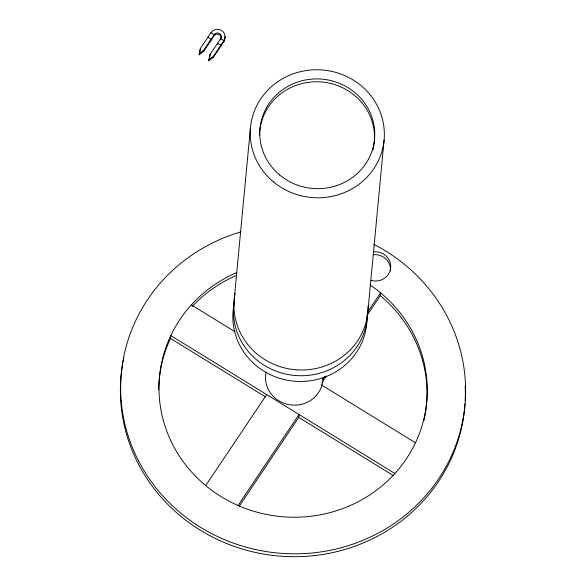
<?xml version="1.0" encoding="UTF-8"?>
<svg xmlns="http://www.w3.org/2000/svg" width="586" height="586" viewBox="0 0 586 586"><rect width="100%" height="100%" fill="white"/><g stroke="black" fill="none" stroke-linecap="round" stroke-linejoin="round"><path stroke-width="0.88" d="M158.718 389.829A134.209 127.997 5.4 0 1 170.541 338.459L170.812 335.588L394.898 473.495M199.218 53.582L203.664 50.359L214.205 34.625L214.095 35.775L203.554 51.509L199.115 54.732L200.427 48.374L210.975 32.633A7.669 7.31 5.4 0 1 221.552 30.479A7.669 7.31 5.4 0 1 223.911 40.595L223.801 41.745L213.26 57.479L208.814 60.702L210.132 54.344L220.673 38.61A3.831 3.655 5.4 0 0 219.501 33.548A3.831 3.655 5.4 0 0 214.205 34.625L210.975 32.633L210.923 33.138M199.115 54.732L200.427 48.374M203.554 51.509L203.664 50.359M211.011 40.383L211.121 39.233L207.891 37.24M210.132 54.344L208.814 60.702M213.26 57.479L213.37 56.337L223.911 40.595L220.673 38.61L220.57 39.753M217.479 44.36L217.589 43.21L220.827 45.203L220.717 46.353M234.195 299.702L250.471 127.514M239.315 506.084L298.75 417.364L299.021 414.492L238.062 505.484M367.81 312.235L384.086 140.047M423.868 420.763A134.209 127.997 5.4 0 0 380.285 295.681L380.556 292.81L367.854 311.767M200.324 49.517L200.58 49.136M205.715 485.582L266.681 394.59M322.637 379.252L324.673 376.219M321.861 382.878L326.431 376.051M367.07 315.393L380.285 295.681M208.924 59.56L213.37 56.337M191.373 304.896L235.023 331.757M321.15 384.76L415.459 442.796M170.541 338.459L265.626 396.978M298.75 417.364L393.067 475.407M224.819 36.237A7.669 7.31 5.4 0 1 223.801 41.745M214.095 35.775A3.831 3.655 5.4 0 1 221.01 38.837M368.074 305.731A67.104 63.999 5.4 0 1 295.08 369.693A67.104 63.999 5.4 0 1 235.125 293.359M259.525 135.263A57.516 54.857 5.4 0 1 324.314 82.282A57.516 54.857 5.4 0 1 372.872 150.089M322.967 377.611A28.758 27.425 5.4 0 1 291.682 405.029A28.758 27.425 5.4 0 1 265.985 372.308M367.532 311.466A67.104 63.999 5.4 0 1 294.538 375.436A67.104 63.999 5.4 0 1 234.583 299.094M366.953 315.883A67.104 63.999 5.4 0 1 294.026 381.171A67.104 63.999 5.4 0 1 234.305 303.585M465.013 403.791A172.548 164.563 5.4 0 1 273.911 555.535A172.548 164.563 5.4 0 1 122.525 364.748M122.979 362.185A172.548 164.563 5.4 0 1 123.829 357.87M465.167 386.101A172.548 164.563 5.4 0 1 465.203 400.267M373.853 244.384A172.548 164.563 5.4 0 1 419.818 501.997A172.548 164.563 5.4 0 1 147.547 476.235A172.548 164.563 5.4 0 1 241.014 231.822M370.022 284.921A134.209 127.997 5.4 0 1 387.917 480.615A134.209 127.997 5.4 0 1 183.081 461.482A134.209 127.997 5.4 0 1 236.861 272.483M192.318 306.441A134.209 127.997 5.4 0 1 236.59 275.354M373.363 254.727A15.339 14.628 5.4 0 1 390.401 270.71M373.634 251.855A15.339 14.628 5.4 0 1 390.679 267.795A15.339 14.628 5.4 0 1 371.055 280.401M273.406 181.836A67.104 63.999 5.4 0 0 383.156 146.397A67.104 63.999 5.4 0 0 295.278 73.111A67.104 63.999 5.4 0 0 273.406 181.836M279.669 174.972A57.516 54.857 5.4 0 0 373.743 144.596A57.516 54.857 5.4 0 0 298.421 81.784A57.516 54.857 5.4 0 0 279.669 174.972"/></g></svg>
